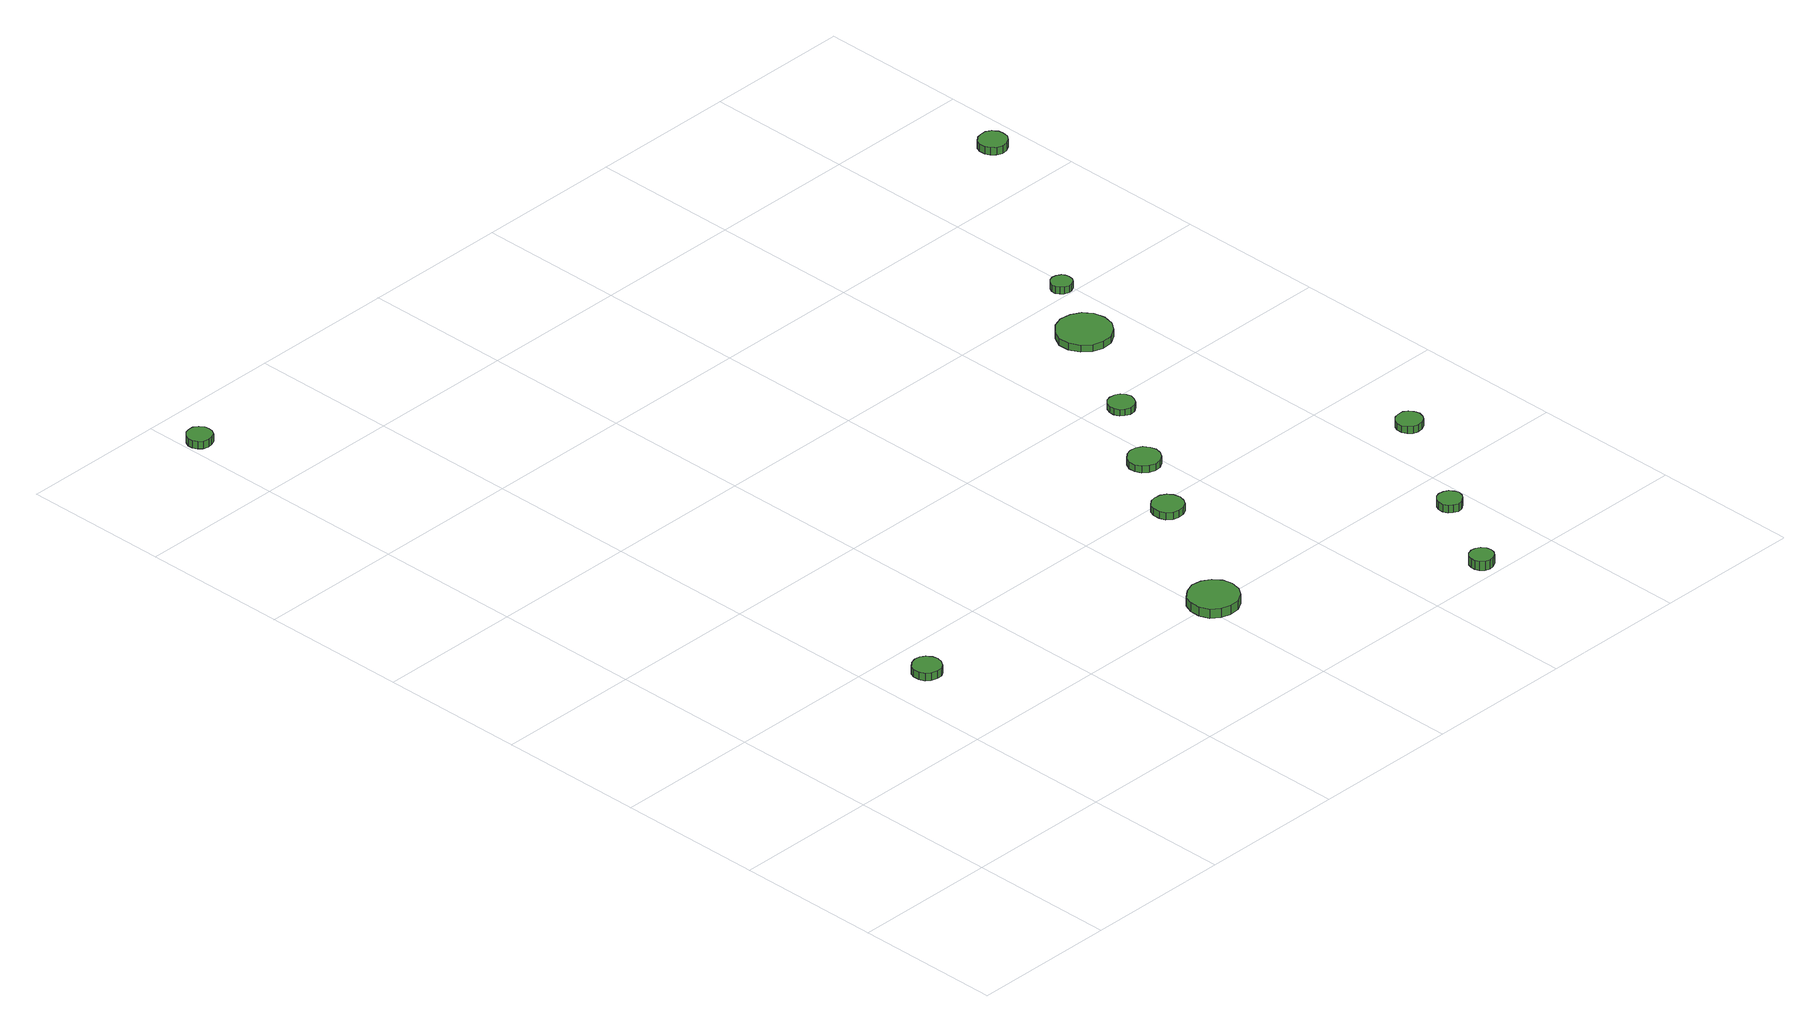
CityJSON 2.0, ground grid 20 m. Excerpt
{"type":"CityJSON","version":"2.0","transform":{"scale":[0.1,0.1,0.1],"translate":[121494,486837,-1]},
"CityObjects":{
"tree1":{"type":"SolitaryVegetationObject","attributes":{"function":"something"},"geometry":[{"type":"MultiSurface","lod":"1","boundaries":[[[0,1,2,3,4,5,6,7,8,9,10,11,12,13,14]],[[15,16,17,18,19,20,21,22,23,24,25,26,27,28,29]],[[0,29,28,1]],[[1,28,27,2]],[[2,27,26,3]],[[3,26,25,4]],[[4,25,24,5]],[[5,24,23,6]],[[6,23,22,7]],[[7,22,21,8]],[[8,21,20,9]],[[9,20,19,10]],[[10,19,18,11]],[[11,18,17,12]],[[12,17,16,13]],[[13,16,15,14]],[[14,15,29,0]]]}]},
"tree2":{"type":"SolitaryVegetationObject","attributes":{"function":"something"},"geometry":[{"type":"MultiSurface","lod":"1","boundaries":[[[30,31,32,33,34,35,36,37,38,39,40,41,42,43,44]],[[45,46,47,48,49,50,51,52,53,54,55,56,57,58,59]],[[30,59,58,31]],[[31,58,57,32]],[[32,57,56,33]],[[33,56,55,34]],[[34,55,54,35]],[[35,54,53,36]],[[36,53,52,37]],[[37,52,51,38]],[[38,51,50,39]],[[39,50,49,40]],[[40,49,48,41]],[[41,48,47,42]],[[42,47,46,43]],[[43,46,45,44]],[[44,45,59,30]]]}]},
"tree3":{"type":"SolitaryVegetationObject","attributes":{"function":"something"},"geometry":[{"type":"MultiSurface","lod":"1","boundaries":[[[60,61,62,63,64,65,66,67,68,69,70,71,72,73,74]],[[75,76,77,78,79,80,81,82,83,84,85,86,87,88,89]],[[60,89,88,61]],[[61,88,87,62]],[[62,87,86,63]],[[63,86,85,64]],[[64,85,84,65]],[[65,84,83,66]],[[66,83,82,67]],[[67,82,81,68]],[[68,81,80,69]],[[69,80,79,70]],[[70,79,78,71]],[[71,78,77,72]],[[72,77,76,73]],[[73,76,75,74]],[[74,75,89,60]]]}]},
"tree4":{"type":"SolitaryVegetationObject","attributes":{"function":"something"},"geometry":[{"type":"MultiSurface","lod":"1","boundaries":[[[90,91,92,93,94,95,96,97,98,99,100,101,102,103,104]],[[105,106,107,108,109,110,111,112,113,114,115,116,117,118,119]],[[90,119,118,91]],[[91,118,117,92]],[[92,117,116,93]],[[93,116,115,94]],[[94,115,114,95]],[[95,114,113,96]],[[96,113,112,97]],[[97,112,111,98]],[[98,111,110,99]],[[99,110,109,100]],[[100,109,108,101]],[[101,108,107,102]],[[102,107,106,103]],[[103,106,105,104]],[[104,105,119,90]]]}]},
"tree5":{"type":"SolitaryVegetationObject","attributes":{"function":"something"},"geometry":[{"type":"MultiSurface","lod":"1","boundaries":[[[120,121,122,123,124,125,126,127,128,129,130,131,132,133,134]],[[135,136,137,138,139,140,141,142,143,144,145,146,147,148,149]],[[120,149,148,121]],[[121,148,147,122]],[[122,147,146,123]],[[123,146,145,124]],[[124,145,144,125]],[[125,144,143,126]],[[126,143,142,127]],[[127,142,141,128]],[[128,141,140,129]],[[129,140,139,130]],[[130,139,138,131]],[[131,138,137,132]],[[132,137,136,133]],[[133,136,135,134]],[[134,135,149,120]]]}]},
"tree6":{"type":"SolitaryVegetationObject","attributes":{"function":"something"},"geometry":[{"type":"MultiSurface","lod":"1","boundaries":[[[150,151,152,153,154,155,156,157,158,159,160,161,162,163,164]],[[165,166,167,168,169,170,171,172,173,174,175,176,177,178,179]],[[150,179,178,151]],[[151,178,177,152]],[[152,177,176,153]],[[153,176,175,154]],[[154,175,174,155]],[[155,174,173,156]],[[156,173,172,157]],[[157,172,171,158]],[[158,171,170,159]],[[159,170,169,160]],[[160,169,168,161]],[[161,168,167,162]],[[162,167,166,163]],[[163,166,165,164]],[[164,165,179,150]]]}]},
"tree7":{"type":"SolitaryVegetationObject","attributes":{"function":"something"},"geometry":[{"type":"MultiSurface","lod":"1","boundaries":[[[180,181,182,183,184,185,186,187,188,189,190,191,192,193,194]],[[195,196,197,198,199,200,201,202,203,204,205,206,207,208,209]],[[180,209,208,181]],[[181,208,207,182]],[[182,207,206,183]],[[183,206,205,184]],[[184,205,204,185]],[[185,204,203,186]],[[186,203,202,187]],[[187,202,201,188]],[[188,201,200,189]],[[189,200,199,190]],[[190,199,198,191]],[[191,198,197,192]],[[192,197,196,193]],[[193,196,195,194]],[[194,195,209,180]]]}]},
"tree8":{"type":"SolitaryVegetationObject","attributes":{"function":"something"},"geometry":[{"type":"MultiSurface","lod":"1","boundaries":[[[210,211,212,213,214,215,216,217,218,219,220,221,222,223,224]],[[225,226,227,228,229,230,231,232,233,234,235,236,237,238,239]],[[210,239,238,211]],[[211,238,237,212]],[[212,237,236,213]],[[213,236,235,214]],[[214,235,234,215]],[[215,234,233,216]],[[216,233,232,217]],[[217,232,231,218]],[[218,231,230,219]],[[219,230,229,220]],[[220,229,228,221]],[[221,228,227,222]],[[222,227,226,223]],[[223,226,225,224]],[[224,225,239,210]]]}]},
"tree9":{"type":"SolitaryVegetationObject","attributes":{"function":"something"},"geometry":[{"type":"MultiSurface","lod":"1","boundaries":[[[240,241,242,243,244,245,246,247,248,249,250,251,252,253,254]],[[255,256,257,258,259,260,261,262,263,264,265,266,267,268,269]],[[240,269,268,241]],[[241,268,267,242]],[[242,267,266,243]],[[243,266,265,244]],[[244,265,264,245]],[[245,264,263,246]],[[246,263,262,247]],[[247,262,261,248]],[[248,261,260,249]],[[249,260,259,250]],[[250,259,258,251]],[[251,258,257,252]],[[252,257,256,253]],[[253,256,255,254]],[[254,255,269,240]]]}]},
"tree10":{"type":"SolitaryVegetationObject","attributes":{"function":"something"},"geometry":[{"type":"MultiSurface","lod":"1","boundaries":[[[270,271,272,273,274,275,276,277,278,279,280,281,282,283,284]],[[285,286,287,288,289,290,291,292,293,294,295,296,297,298,299]],[[270,299,298,271]],[[271,298,297,272]],[[272,297,296,273]],[[273,296,295,274]],[[274,295,294,275]],[[275,294,293,276]],[[276,293,292,277]],[[277,292,291,278]],[[278,291,290,279]],[[279,290,289,280]],[[280,289,288,281]],[[281,288,287,282]],[[282,287,286,283]],[[283,286,285,284]],[[284,285,299,270]]]}]},
"tree11":{"type":"SolitaryVegetationObject","attributes":{"function":"something"},"geometry":[{"type":"MultiSurface","lod":"1","boundaries":[[[300,301,302,303,304,305,306,307,308,309,310,311,312,313,314]],[[315,316,317,318,319,320,321,322,323,324,325,326,327,328,329]],[[300,329,328,301]],[[301,328,327,302]],[[302,327,326,303]],[[303,326,325,304]],[[304,325,324,305]],[[305,324,323,306]],[[306,323,322,307]],[[307,322,321,308]],[[308,321,320,309]],[[309,320,319,310]],[[310,319,318,311]],[[311,318,317,312]],[[312,317,316,313]],[[313,316,315,314]],[[314,315,329,300]]]}]},
"tree12":{"type":"SolitaryVegetationObject","attributes":{"function":"something"},"geometry":[{"type":"MultiSurface","lod":"1","boundaries":[[[330,331,332,333,334,335,336,337,338,339,340,341,342,343,344]],[[345,346,347,348,349,350,351,352,353,354,355,356,357,358,359]],[[330,359,358,331]],[[331,358,357,332]],[[332,357,356,333]],[[333,356,355,334]],[[334,355,354,335]],[[335,354,353,336]],[[336,353,352,337]],[[337,352,351,338]],[[338,351,350,339]],[[339,350,349,340]],[[340,349,348,341]],[[341,348,347,342]],[[342,347,346,343]],[[343,346,345,344]],[[344,345,359,330]]]}]}
},
"vertices":[
[284,346,18],[282,353,18],[277,360,18],[271,364,18],[263,365,18],[255,362,18],[249,357,18],[246,350,18],[246,342,18],[249,334,18],[255,329,18],[263,327,18],[271,327,18],[277,331,18],[282,338,18],[282,338,7],[277,331,7],[271,327,7],[263,327,7],[255,329,7],[249,334,7],[246,342,7],[246,350,7],[249,357,7],[255,362,7],[263,365,7],[271,364,7],[277,360,7],[282,353,7],[284,346,7],
[38,1338,17],[37,1344,17],[33,1350,17],[27,1354,17],[20,1354,17],[13,1352,17],[8,1347,17],[5,1341,17],[5,1334,17],[8,1328,17],[13,1323,17],[20,1321,17],[27,1322,17],[33,1325,17],[37,1331,17],[37,1331,6],[33,1325,6],[27,1322,6],[20,1321,6],[13,1323,6],[8,1328,6],[5,1334,6],[5,1341,6],[8,1347,6],[13,1352,6],[20,1354,6],[27,1354,6],[33,1350,6],[37,1344,6],[38,1338,6],
[648,199,21],[645,212,21],[637,223,21],[625,230,21],[611,232,21],[598,227,21],[587,218,21],[582,206,21],[582,192,21],[587,179,21],[598,170,21],[611,166,21],[625,167,21],[637,174,21],[645,185,21],[645,185,8],[637,174,8],[625,167,8],[611,166,8],[598,170,8],[587,179,8],[582,192,8],[582,206,8],[587,218,8],[598,227,8],[611,232,8],[625,230,8],[637,223,8],[645,212,8],[648,199,8],
[746,381,17],[744,390,17],[739,397,17],[732,401,17],[723,402,17],[715,400,17],[708,394,17],[705,386,17],[705,377,17],[708,369,17],[715,363,17],[723,361,17],[732,362,17],[739,366,17],[744,373,17],[744,373,7],[739,366,7],[732,362,7],[723,361,7],[715,363,7],[708,369,7],[705,377,7],[705,386,7],[708,394,7],[715,400,7],[723,402,7],[732,401,7],[739,397,7],[744,390,7],[746,381,7],
[917,22,23],[916,28,23],[912,34,23],[906,37,23],[900,38,23],[893,36,23],[888,31,23],[886,25,23],[886,19,23],[888,13,23],[893,8,23],[900,6,23],[906,7,23],[912,10,23],[916,16,23],[916,16,10],[912,10,10],[906,7,10],[900,6,10],[893,8,10],[888,13,10],[886,19,10],[886,25,10],[888,31,10],[893,36,10],[900,38,10],[906,37,10],[912,34,10],[916,28,10],[917,22,10],
[802,475,17],[800,483,17],[795,491,17],[787,495,17],[778,496,17],[770,493,17],[763,487,17],[759,479,17],[759,470,17],[763,462,17],[770,456,17],[778,453,17],[787,454,17],[795,459,17],[800,466,17],[800,466,7],[795,459,7],[787,454,7],[778,453,7],[770,456,7],[763,462,7],[759,470,7],[759,479,7],[763,487,7],[770,493,7],[778,496,7],[787,495,7],[795,491,7],[800,483,7],[802,475,7],
[987,142,18],[985,148,18],[981,154,18],[975,157,18],[968,158,18],[962,156,18],[957,151,18],[954,145,18],[954,138,18],[957,132,18],[962,128,18],[968,125,18],[975,126,18],[981,130,18],[985,135,18],[985,135,7],[981,130,7],[975,126,7],[968,125,7],[962,128,7],[957,132,7],[954,138,7],[954,145,7],[957,151,7],[962,156,7],[968,158,7],[975,157,7],[981,154,7],[985,148,7],[987,142,7],
[867,579,16],[865,586,16],[861,592,16],[855,595,16],[847,596,16],[840,594,16],[835,589,16],[832,582,16],[832,575,16],[835,568,16],[840,564,16],[847,561,16],[855,562,16],[861,566,16],[865,572,16],[865,572,7],[861,566,7],[855,562,7],[847,561,7],[840,564,7],[835,568,7],[832,575,7],[832,582,7],[835,589,7],[840,594,7],[847,596,7],[855,595,7],[861,592,7],[865,586,7],[867,579,7],
[970,723,16],[967,738,16],[958,750,16],[945,757,16],[930,759,16],[916,754,16],[905,744,16],[898,730,16],[898,715,16],[905,701,16],[916,691,16],[930,687,16],[945,688,16],[958,696,16],[967,708,16],[967,708,6],[958,696,6],[945,688,6],[930,687,6],[916,691,6],[905,701,6],[898,715,6],[898,730,6],[905,744,6],[916,754,6],[930,759,6],[945,757,6],[958,750,6],[967,738,6],[970,723,6],
[1081,299,17],[1079,306,17],[1075,312,17],[1069,316,17],[1061,316,17],[1054,314,17],[1049,309,17],[1046,303,17],[1046,295,17],[1049,289,17],[1054,284,17],[1061,282,17],[1069,283,17],[1075,286,17],[1079,292,17],[1079,292,7],[1075,286,7],[1069,283,7],[1061,282,7],[1054,284,7],[1049,289,7],[1046,295,7],[1046,303,7],[1049,309,7],[1054,314,7],[1061,316,7],[1069,316,7],[1075,312,7],[1079,306,7],[1081,299,7],
[1005,816,16],[1004,822,16],[1001,826,16],[995,829,16],[990,830,16],[984,828,16],[980,824,16],[977,819,16],[977,813,16],[980,808,16],[984,804,16],[990,802,16],[995,802,16],[1001,805,16],[1004,810,16],[1004,810,6],[1001,805,6],[995,802,6],[990,802,6],[984,804,6],[980,808,6],[977,813,6],[977,819,6],[980,824,6],[984,828,6],[990,830,6],[995,829,6],[1001,826,6],[1004,822,6],[1005,816,6],
[1177,1092,17],[1176,1099,17],[1171,1106,17],[1164,1110,17],[1156,1110,17],[1149,1108,17],[1143,1103,17],[1140,1096,17],[1140,1088,17],[1143,1081,17],[1149,1076,17],[1156,1073,17],[1164,1074,17],[1171,1078,17],[1176,1084,17],[1176,1084,6],[1171,1078,6],[1164,1074,6],[1156,1073,6],[1149,1076,6],[1143,1081,6],[1140,1088,6],[1140,1096,6],[1143,1103,6],[1149,1108,6],[1156,1110,6],[1164,1110,6],[1171,1106,6],[1176,1099,6],[1177,1092,6]
]}
